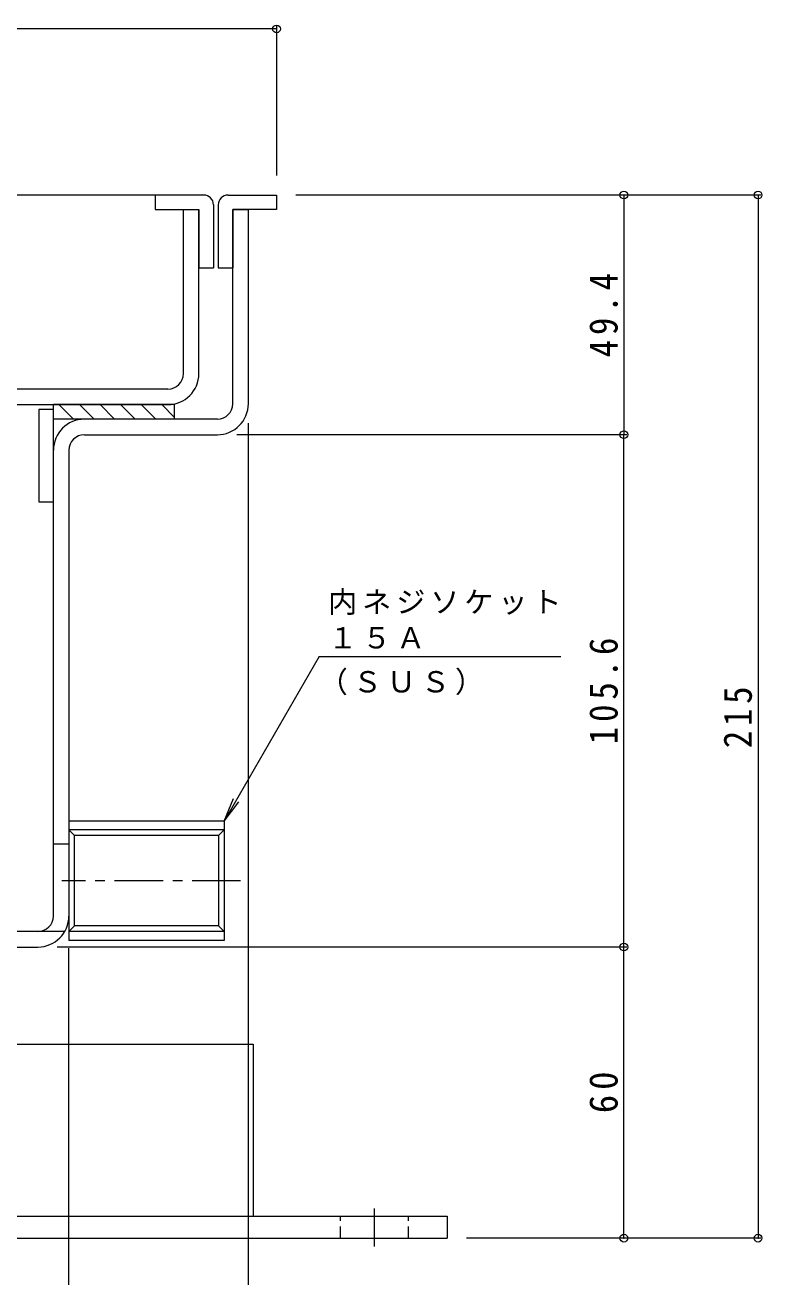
# Model space of a CAD drawing. Units: millimetres at full size. Extents: x -526 to 546, y -392 to 381.
# Drawn here: x 352.6 to 504.5, y -261.5 to -3.4 of the extents above; entities that cross this region are included whole.
import ezdxf

# ---------------------------------------------------------------- set-up
doc = ezdxf.new("R2010")
doc.units = ezdxf.units.MM
doc.header["$LTSCALE"] = 2
doc.header["$PDMODE"] = 32
doc.header["$PDSIZE"] = 1.6
doc.linetypes.add('CHAIN1', pattern=[8, 5, -1, 1, -1])
doc.linetypes.add('DASHED1', pattern=[1.8, 1.2, -0.6])
for name, color, linetype, lineweight in [('D-1', 2, 'Continuous', 9), ('D-2', 3, 'Continuous', 9), ('D-3', 4, 'Continuous', 9), ('D-5', 7, 'Continuous', 9), ('D-6', 6, 'Continuous', 9), ('D-E', 3, 'Continuous', 9), ('D-F', 7, 'Continuous', 9)]:
    doc.layers.add(name, color=color, linetype=linetype, lineweight=lineweight)
doc.styles.add('ＭＳ ゴシック', font='')
doc.styles.get('ＭＳ ゴシック').set_extended_font_data('MS Gothic')

msp = doc.modelspace()

# ---------------------------------------------------------------- linework, layer by layer
at = {"layer": 'D-1'}
for p, q in [((395.405, -81.469), (395.405, -41.469)), ((395.405, -41.469), (398.605, -41.469)), ((398.605, -81.469), (398.605, -41.469)), ((392.205, -84.669), (364.804, -84.669)), ((364.804, -87.869), (392.205, -87.869)), ((358.404, -187.07), (358.404, -91.069)), ((361.604, -91.069), (361.604, -187.07)), ((393.604, -167.493), (361.604, -167.493)), ((361.604, -167.493), (361.604, -192.093)), ((393.604, -167.493), (393.604, -192.093)), ((393.604, -169.315), (392.442, -170.477)), ((361.604, -172.27), (358.404, -172.27)), ((392.442, -170.477), (362.766, -170.477)), ((362.766, -189.108), (362.766, -170.477)), ((392.442, -170.477), (392.442, -189.108)), ((360.747, -190.27), (302.805, -190.27)), ((361.604, -190.27), (362.766, -189.108)), ((393.604, -190.27), (361.604, -190.27)), ((392.442, -189.108), (362.766, -189.108)), ((393.604, -190.27), (392.442, -189.108)), ((334.905, -193.47), (355.204, -193.47)), ((393.604, -192.093), (361.604, -192.093))]:
    msp.add_line(p, q, dxfattribs=at)
msp.add_lwpolyline([(393.604, -169.315), (361.604, -169.315), (362.766, -170.477)], dxfattribs=at)
for centre, radius, start, end in [((392.205, -81.469), 6.4, 270, 0), ((392.205, -81.469), 3.2, 270, 0), ((364.804, -91.069), 6.4, 90, 180), ((364.804, -91.069), 3.2, 90, 180), ((355.204, -187.07), 6.4, 270, 0), ((355.204, -187.07), 3.2, 270, 0)]:
    msp.add_arc(centre, radius, start, end, dxfattribs=at)
at = {"layer": 'D-2'}
for p, q in [((385.205, -75.269), (385.205, -41.469)), ((388.405, -75.269), (388.405, -41.469)), ((382.005, -78.469), (312.405, -78.469)), ((175.553, -81.669), (382.005, -81.669))]:
    msp.add_line(p, q, dxfattribs=at)
for radius in [6.4, 3.2]:
    msp.add_arc((382.005, -75.269), radius, 270, 0, dxfattribs=at)
at = {"layer": 'D-3'}
for p, q in [((379.405, -38.469), (175.553, -38.469)), ((379.405, -38.469), (379.405, -41.469)), ((389.405, -38.469), (379.405, -38.469)), ((394.405, -38.469), (404.405, -38.469)), ((391.405, -40.469), (391.405, -53.469)), ((392.405, -40.469), (392.405, -53.469)), ((379.405, -41.469), (388.405, -41.469)), ((388.405, -41.469), (388.405, -53.469)), ((395.405, -41.469), (395.405, -53.469)), ((388.405, -53.469), (391.405, -53.469)), ((392.405, -53.469), (395.405, -53.469))]:
    msp.add_line(p, q, dxfattribs=at)
msp.add_lwpolyline([(404.405, -38.469), (404.405, -41.469), (395.405, -41.469)], dxfattribs=at)
for centre, start, end in [((389.405, -40.469), 0, 90), ((394.405, -40.469), 90, 180)]:
    msp.add_arc(centre, 2, start, end, dxfattribs=at)
at = {"layer": 'D-5'}
for p, q in [((413.175, -133.595), (393.604, -167.493)), ((413.175, -133.595), (463.043, -133.595)), ((393.604, -167.493), (395.518, -162.873)), ((393.604, -167.493), (396.648, -163.526))]:
    msp.add_line(p, q, dxfattribs=at)
at = {"layer": 'D-6'}
for p, q in [((358.404, -101.669), (358.404, -81.669)), ((383.404, -81.669), (358.404, -81.669)), ((362.543, -84.669), (359.543, -81.669)), ((366.785, -84.669), (363.785, -81.669)), ((371.028, -84.669), (368.028, -81.669)), ((375.271, -84.669), (372.271, -81.669)), ((379.514, -84.669), (376.514, -81.669)), ((383.404, -84.317), (380.756, -81.669)), ((383.404, -84.669), (383.404, -81.669)), ((383.404, -84.669), (358.404, -84.669)), ((355.404, -101.669), (358.404, -101.669))]:
    msp.add_line(p, q, dxfattribs=at)
msp.add_lwpolyline([(358.404, -82.669), (355.404, -82.669), (355.404, -101.669)], dxfattribs=at)
at = {"layer": 'D-E', "linetype": 'CHAIN1'}
msp.add_line((424.605, -255.216), (424.605, -247.327), dxfattribs=at)
at = {"layer": 'D-E'}
for p, q in [((305.605, -248.97), (439.605, -248.97)), ((439.605, -248.97), (439.605, -253.47)), ((305.605, -253.47), (439.605, -253.47))]:
    msp.add_line(p, q, dxfattribs=at)
at = {"layer": 'D-E', "linetype": 'DASHED1'}
for p, q in [((417.605, -253.47), (417.605, -248.97)), ((431.605, -253.47), (431.605, -248.97))]:
    msp.add_line(p, q, dxfattribs=at)
at = {"layer": 'D-E'}
msp.add_lwpolyline([(304.105, -213.469), (399.605, -213.469), (399.605, -248.97)], dxfattribs=at)
at = {"layer": 'D-F'}
for p, q in [((404.405, -4.222), (175.553, -4.222)), ((404.405, -3.622), (404.405, -34.469)), ((504.291, -38.469), (408.405, -38.469)), ((476.018, -38.469), (476.018, -87.869)), ((503.691, -38.469), (503.691, -253.47)), ((398.605, -299.963), (398.605, -85.469)), ((476.618, -87.869), (396.205, -87.869)), ((476.018, -193.47), (476.018, -87.869)), ((476.618, -193.47), (359.204, -193.47)), ((476.018, -253.47), (476.018, -193.47)), ((361.604, -299.963), (361.604, -193.73)), ((504.291, -253.47), (443.605, -253.47))]:
    msp.add_line(p, q, dxfattribs=at)
at = {"layer": 'D-F', "linetype": 'CHAIN1'}
msp.add_line((397.006, -179.793), (360.132, -179.793), dxfattribs=at)
at = {"layer": 'D-F'}
for p in [(404.405, -4.222), (476.018, -38.469), (503.691, -38.469), (476.018, -87.869), (476.018, -193.47), (476.018, -253.47), (503.691, -253.47)]:
    msp.add_point(p, dxfattribs=at)

# ---------------------------------------------------------------- texts
at = {"layer": 'D-5', "char_height": 4.399, "attachment_point": 7, "style": 'ＭＳ ゴシック'}
for s, insert in [('\\T1.17;内ネジソケット', (415.043, -125.026)), ('\\T1.17;１５Ａ', (415.043, -131.994)), ('\\T1.17;（ＳＵＳ）', (413.11, -141.564))]:
    msp.add_mtext(s, dxfattribs=dict(at, insert=insert))
at = {"layer": 'D-F', "color": 2, "char_height": 5.865, "attachment_point": 7, "rotation": 90, "style": 'ＭＳ ゴシック'}
for s, insert in [('\\T1.28;\\W0.9;49.4', (474.818, -71.919)), ('\\T1.28;\\W0.9;105.6', (474.818, -151.669)), ('\\T1.27;\\W0.9;215', (502.491, -152.469)), ('\\T1.27;\\W0.95;60', (474.818, -227.72))]:
    msp.add_mtext(s, dxfattribs=dict(at, insert=insert))

doc.saveas('drawing.dxf')
